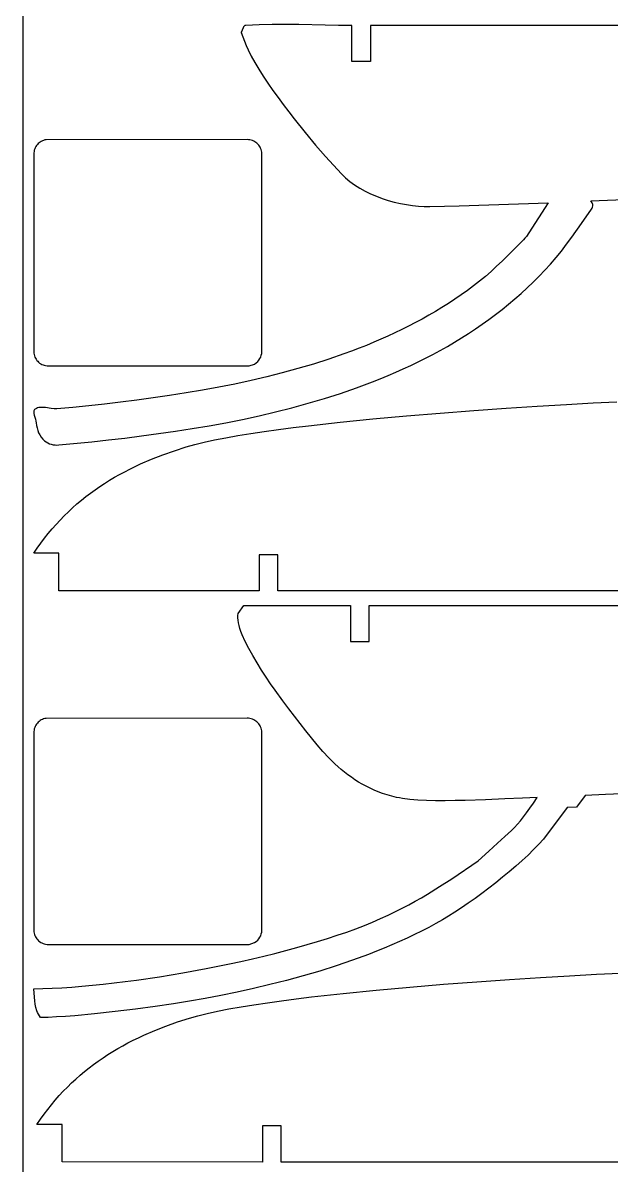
# Model space of a CAD drawing. Extents: x 169 to 749, y 15 to 895.
# Drawn here: x 458.7 to 540.2, y 536 to 694.1 of the extents above; entities that cross this region are included whole.
import ezdxf

# ---------------------------------------------------------------- set-up
doc = ezdxf.new("R2010")
doc.units = 0
doc.layers.get('0').update_dxf_attribs({"linetype": 'CONTINUOUS'})

msp = doc.modelspace()

# ---------------------------------------------------------------- linework, layer by layer
at = {"color": 0}
msp.add_line((458.703243, 895.036023), (458.703243, 15.036023), dxfattribs=at)
at = {"color": 4}
for p, q in [((488.955416, 692.816116), (488.950741, 692.783491)), ((488.950741, 692.783491), (488.961216, 692.749216)), ((489.024846, 692.943939), (488.955416, 692.816116)), ((488.961216, 692.749216), (489.409053, 691.540129)), ((489.086731, 693.087126), (489.024846, 692.943939)), ((489.208541, 693.380991), (489.086731, 693.087126)), ((489.278801, 693.512372), (489.208541, 693.380991)), ((489.362188, 693.620519), (489.278801, 693.512372)), ((489.46387, 693.695784), (489.362188, 693.620519)), ((489.589016, 693.728516), (489.46387, 693.695784)), ((491.421651, 693.812103), (489.589016, 693.728516)), ((493.255603, 693.851357), (491.421651, 693.812103)), ((495.090568, 693.85651), (493.255603, 693.851357)), ((496.926241, 693.837791), (495.090568, 693.85651)), ((500.598491, 693.769663), (496.926241, 693.837791)), ((502.434459, 693.740714), (500.598491, 693.769663)), ((504.269916, 693.728816), (502.434459, 693.740714)), ((504.269716, 688.727916), (504.269916, 693.728816)), ((506.870416, 693.728916), (506.870316, 688.727916)), ((586.578416, 693.730516), (506.870416, 693.728916)), ((489.409053, 691.540129), (489.643711, 690.940174)), ((489.643711, 690.940174), (489.905416, 690.352116)), ((489.905416, 690.352116), (490.347493, 689.484676)), ((490.347493, 689.484676), (490.850118, 688.581934)), ((490.850118, 688.581934), (491.406831, 687.649861)), ((506.870316, 688.727916), (504.269716, 688.727916)), ((491.406831, 687.649861), (492.011172, 686.694427)), ((492.011172, 686.694427), (492.656681, 685.721602)), ((492.656681, 685.721602), (493.336898, 684.737356)), ((493.336898, 684.737356), (494.045363, 683.747658)), ((494.045363, 683.747658), (494.775616, 682.758479)), ((494.775616, 682.758479), (495.521197, 681.775789)), ((495.521197, 681.775789), (496.275646, 680.805557)), ((496.275646, 680.805557), (497.78531, 678.926349)), ((497.78531, 678.926349), (499.252926, 677.168616)), ((460.506775, 676.955956), (460.4229, 676.798045)), ((460.603088, 677.104338), (460.506775, 676.955956)), ((460.711334, 677.242529), (460.603088, 677.104338)), ((460.831014, 677.369871), (460.711334, 677.242529)), ((460.961625, 677.485701), (460.831014, 677.369871)), ((461.102664, 677.58936), (460.961625, 677.485701)), ((461.253631, 677.680187), (461.102664, 677.58936)), ((461.414024, 677.757522), (461.253631, 677.680187)), ((461.583339, 677.820704), (461.414024, 677.757522)), ((461.761077, 677.869072), (461.583339, 677.820704)), ((461.946734, 677.901967), (461.761077, 677.869072)), ((489.772734, 677.921267), (461.946734, 677.901967)), ((489.968366, 677.907105), (489.772734, 677.921267)), ((490.157771, 677.878003), (489.968366, 677.907105)), ((490.34029, 677.834462), (490.157771, 677.878003)), ((490.515262, 677.776981), (490.34029, 677.834462)), ((490.682028, 677.706062), (490.515262, 677.776981)), ((490.839927, 677.622205), (490.682028, 677.706062)), ((490.988299, 677.525911), (490.839927, 677.622205)), ((491.126484, 677.417679), (490.988299, 677.525911)), ((491.253823, 677.298012), (491.126484, 677.417679)), ((491.369654, 677.167409), (491.253823, 677.298012)), ((491.473319, 677.02637), (491.369654, 677.167409)), ((491.564156, 676.875397), (491.473319, 677.02637)), ((491.641507, 676.714989), (491.564156, 676.875397)), ((499.252926, 677.168616), (500.626816, 675.580116)), ((460.2218, 676.084317), (460.207634, 675.888667)), ((460.207634, 675.888667), (460.226934, 648.359667)), ((460.250911, 676.273741), (460.2218, 676.084317)), ((460.294465, 676.456277), (460.250911, 676.273741)), ((460.351962, 676.631265), (460.294465, 676.456277)), ((460.4229, 676.798045), (460.351962, 676.631265)), ((491.70471, 676.545648), (491.641507, 676.714989)), ((491.753106, 676.367874), (491.70471, 676.545648)), ((491.786034, 676.182167), (491.753106, 676.367874)), ((491.805334, 648.616267), (491.786034, 676.182167)), ((500.626816, 675.580116), (501.710241, 674.362629)), ((501.710241, 674.362629), (502.819616, 673.168916)), ((502.819616, 673.168916), (503.092424, 672.896249)), ((503.092424, 672.896249), (503.379306, 672.631381)), ((503.379306, 672.631381), (503.992493, 672.125334)), ((503.992493, 672.125334), (504.65358, 671.651353)), ((504.65358, 671.651353), (505.356971, 671.210015)), ((505.356971, 671.210015), (506.097065, 670.801896)), ((506.097065, 670.801896), (506.868268, 670.427574)), ((506.868268, 670.427574), (507.664979, 670.087626)), ((507.664979, 670.087626), (508.481603, 669.782629)), ((508.481603, 669.782629), (509.312542, 669.513159)), ((509.312542, 669.513159), (510.152197, 669.279794)), ((510.152197, 669.279794), (510.994971, 669.083111)), ((510.994971, 669.083111), (511.835267, 668.923687)), ((511.835267, 668.923687), (512.667487, 668.802098)), ((523.253878, 668.893266), (531.446316, 669.175216)), ((531.446316, 669.175216), (530.124303, 667.098779)), ((537.372616, 669.426016), (543.124969, 669.695055)), ((537.537278, 669.188066), (537.372616, 669.426016)), ((537.608655, 669.065876), (537.537278, 669.188066)), ((537.643516, 668.933016), (537.608655, 669.065876)), ((537.638121, 668.759009), (537.643516, 668.933016)), ((512.667487, 668.802098), (513.486034, 668.718922)), ((513.486034, 668.718922), (514.285309, 668.674736)), ((514.285309, 668.674736), (515.059716, 668.670116)), ((515.059716, 668.670116), (519.157167, 668.769063)), ((519.157167, 668.769063), (523.253878, 668.893266)), ((536.086872, 666.330365), (537.448516, 668.270716)), ((537.448516, 668.270716), (537.53733, 668.421043)), ((537.53733, 668.421043), (537.601628, 668.586079)), ((537.601628, 668.586079), (537.638121, 668.759009)), ((530.124303, 667.098779), (528.787516, 665.032016)), ((534.716716, 664.394504), (536.086872, 666.330365)), ((528.248514, 664.259859), (528.038116, 664.028716)), ((528.438128, 664.509479), (528.248514, 664.259859)), ((528.787516, 665.032016), (528.438128, 664.509479)), ((534.015121, 663.439598), (534.716716, 664.394504)), ((528.038116, 664.028716), (526.556919, 662.561419)), ((533.29541, 662.499424), (534.015121, 663.439598)), ((525.068616, 661.099991), (524.312934, 660.382171)), ((526.556919, 662.561419), (525.068616, 661.099991)), ((531.780316, 660.681416), (532.552251, 661.578518)), ((532.552251, 661.578518), (533.29541, 662.499424)), ((523.544838, 659.678651), (522.76078, 658.993707)), ((524.312934, 660.382171), (523.544838, 659.678651)), ((530.211586, 659.006734), (531.006239, 659.834879)), ((531.006239, 659.834879), (531.780316, 660.681416)), ((521.957216, 658.331616), (521.121045, 657.679636)), ((522.76078, 658.993707), (521.957216, 658.331616)), ((528.565803, 657.404529), (529.39767, 658.196708)), ((529.39767, 658.196708), (530.211586, 659.006734)), ((519.410161, 656.429742), (518.536583, 655.831071)), ((520.271838, 657.045804), (519.410161, 656.429742)), ((521.121045, 657.679636), (520.271838, 657.045804)), ((526.853477, 655.872618), (527.717301, 656.629923)), ((527.717301, 656.629923), (528.565803, 657.404529)), ((516.755998, 654.684389), (515.850127, 654.135621)), ((517.651673, 655.249413), (516.755998, 654.684389)), ((518.536583, 655.831071), (517.651673, 655.249413)), ((525.085116, 654.408816), (525.975644, 655.13234)), ((525.975644, 655.13234), (526.853477, 655.872618)), ((514.934628, 653.602729), (514.01007, 653.085335)), ((515.850127, 654.135621), (514.934628, 653.602729)), ((523.264797, 653.018634), (524.181952, 653.703908)), ((524.181952, 653.703908), (525.085116, 654.408816)), ((511.187717, 651.622355), (510.232602, 651.163167)), ((512.136046, 652.095527), (511.187717, 651.622355)), ((513.07702, 652.583061), (512.136046, 652.095527)), ((514.01007, 653.085335), (513.07702, 652.583061)), ((520.435381, 651.076492), (521.390913, 651.705338)), ((521.390913, 651.705338), (522.334251, 652.352581)), ((522.334251, 652.352581), (523.264797, 653.018634)), ((509.271268, 650.717584), (507.332216, 649.865716)), ((510.232602, 651.163167), (509.271268, 650.717584)), ((518.490133, 649.872344), (519.468254, 650.465632)), ((519.468254, 650.465632), (520.435381, 651.076492)), ((460.226934, 648.359667), (460.259835, 648.172942)), ((491.781747, 648.325731), (491.805334, 648.616267)), ((504.230927, 648.631083), (503.183606, 648.24779)), ((505.271829, 649.028221), (504.230927, 648.631083)), ((506.305773, 649.439625), (505.271829, 649.028221)), ((507.332216, 649.865716), (506.305773, 649.439625)), ((515.49579, 648.193795), (516.503302, 648.736838)), ((516.503302, 648.736838), (517.501616, 649.296216)), ((517.501616, 649.296216), (518.490133, 649.872344)), ((460.259835, 648.172942), (460.308391, 647.99369)), ((460.308391, 647.99369), (460.371913, 647.822475)), ((460.371913, 647.822475), (460.449716, 647.659858)), ((460.449716, 647.659858), (460.541109, 647.506401)), ((460.541109, 647.506401), (460.645406, 647.362667)), ((460.645406, 647.362667), (460.761919, 647.229219)), ((460.761919, 647.229219), (460.889959, 647.106617)), ((460.889959, 647.106617), (461.02884, 646.995425)), ((461.02884, 646.995425), (461.177872, 646.896204)), ((461.177872, 646.896204), (461.336368, 646.809517)), ((461.336368, 646.809517), (461.503641, 646.735926)), ((490.066234, 646.602967), (490.804234, 646.853467)), ((490.804234, 646.853467), (491.035623, 647.022531)), ((491.035623, 647.022531), (491.235311, 647.200848)), ((491.235311, 647.200848), (491.40397, 647.391119)), ((491.40397, 647.391119), (491.542272, 647.596042)), ((491.542272, 647.596042), (491.650888, 647.818319)), ((491.650888, 647.818319), (491.730489, 648.060648)), ((491.730489, 648.060648), (491.781747, 648.325731)), ((498.940966, 646.844654), (496.795206, 646.215215)), ((501.071876, 647.521056), (498.940966, 646.844654)), ((503.183606, 648.24779), (501.071876, 647.521056)), ((512.424058, 646.658562), (513.455569, 647.155069)), ((513.455569, 647.155069), (514.479679, 647.666676)), ((514.479679, 647.666676), (515.49579, 648.193795)), ((461.503641, 646.735926), (461.679001, 646.675994)), ((461.679001, 646.675994), (461.861762, 646.630281)), ((461.861762, 646.630281), (462.051236, 646.599352)), ((462.051236, 646.599352), (462.246734, 646.583767)), ((462.246734, 646.583767), (490.066234, 646.602967)), ((494.638925, 645.629374), (492.476452, 645.083763)), ((496.795206, 646.215215), (494.638925, 645.629374)), ((508.214077, 644.807922), (509.291116, 645.255516)), ((509.291116, 645.255516), (510.341233, 645.709198)), ((510.341233, 645.709198), (511.385747, 646.176743)), ((511.385747, 646.176743), (512.424058, 646.658562)), ((485.826971, 643.641105), (483.569901, 643.228657)), ((488.075066, 644.088769), (485.826971, 643.641105)), ((490.312116, 644.575016), (488.075066, 644.088769)), ((492.476452, 645.083763), (490.312116, 644.575016)), ((504.936672, 643.555569), (506.036254, 643.95838)), ((506.036254, 643.95838), (507.128922, 644.375687)), ((507.128922, 644.375687), (508.214077, 644.807922)), ((476.765555, 642.168909), (474.493296, 641.863628)), ((479.037123, 642.495927), (476.765555, 642.168909)), ((481.305928, 642.848054), (479.037123, 642.495927)), ((483.569901, 643.228657), (481.305928, 642.848054)), ((498.227678, 641.418917), (500.481241, 642.080641)), ((500.481241, 642.080641), (502.719175, 642.791707)), ((502.719175, 642.791707), (504.936672, 643.555569)), ((460.27165, 640.459716), (460.231836, 640.363399)), ((460.333344, 640.545463), (460.27165, 640.459716)), ((460.419416, 640.619416), (460.333344, 640.545463)), ((460.578239, 640.711775), (460.419416, 640.619416)), ((460.744515, 640.779291), (460.578239, 640.711775)), ((460.917465, 640.824704), (460.744515, 640.779291)), ((461.09631, 640.850755), (460.917465, 640.824704)), ((461.46857, 640.855735), (461.09631, 640.850755)), ((461.855066, 640.816154), (461.46857, 640.855735)), ((462.645847, 640.691009), (461.855066, 640.816154)), ((463.037673, 640.649294), (462.645847, 640.691009)), ((463.418816, 640.650716), (463.037673, 640.649294)), ((465.623306, 640.845424), (463.418816, 640.650716)), ((467.825266, 641.068229), (465.623306, 640.845424)), ((470.0249, 641.313777), (467.825266, 641.068229)), ((472.222416, 641.576716), (470.0249, 641.313777)), ((474.493296, 641.863628), (472.222416, 641.576716)), ((493.692906, 640.229661), (495.963297, 640.803076)), ((495.963297, 640.803076), (498.227678, 641.418917)), ((521.147351, 640.420009), (525.648773, 640.7351)), ((525.648773, 640.7351), (529.955288, 641.013875)), ((529.955288, 641.013875), (533.994502, 641.255837)), ((533.994502, 641.255837), (537.694024, 641.460489)), ((537.694024, 641.460489), (540.981463, 641.627332)), ((460.231836, 640.363399), (460.211405, 640.257734)), ((460.211405, 640.257734), (460.2187, 640.023245)), ((460.2187, 640.023245), (460.273553, 639.766029)), ((460.273553, 639.766029), (460.446008, 639.222518)), ((460.446008, 639.222518), (460.523646, 638.955777)), ((460.523646, 638.955777), (460.568916, 638.705416)), ((486.816261, 638.735732), (489.126021, 639.195973)), ((489.126021, 639.195973), (491.421316, 639.695216)), ((491.421316, 639.695216), (493.692906, 640.229661)), ((502.640421, 638.806436), (507.197556, 639.261815)), ((507.197556, 639.261815), (511.84935, 639.682869)), ((511.84935, 639.682869), (516.523413, 640.0691)), ((516.523413, 640.0691), (521.147351, 640.420009)), ((460.568916, 638.705416), (460.612649, 638.352517)), ((460.612649, 638.352517), (460.679156, 638.005562)), ((460.679156, 638.005562), (460.771412, 637.667581)), ((460.771412, 637.667581), (460.892391, 637.341604)), ((460.892391, 637.341604), (461.045066, 637.03066)), ((477.495602, 637.219963), (479.831707, 637.556609)), ((479.831707, 637.556609), (482.165953, 637.919291)), ((482.165953, 637.919291), (484.495188, 638.311252)), ((484.495188, 638.311252), (486.816261, 638.735732)), ((490.260897, 637.239315), (492.136795, 637.521075)), ((492.136795, 637.521075), (494.0997, 637.794688)), ((494.0997, 637.794688), (496.140564, 638.060093)), ((496.140564, 638.060093), (498.250339, 638.317227)), ((498.250339, 638.317227), (502.640421, 638.806436)), ((461.045066, 637.03066), (461.232413, 636.737777)), ((461.232413, 636.737777), (461.457404, 636.465986)), ((461.457404, 636.465986), (461.723016, 636.218316)), ((461.723016, 636.218316), (461.93824, 636.060297)), ((461.93824, 636.060297), (462.165269, 635.927571)), ((462.165269, 635.927571), (462.40254, 635.81992)), ((462.40254, 635.81992), (462.648491, 635.737129)), ((462.648491, 635.737129), (462.901557, 635.678979)), ((463.687816, 635.650216), (468.262041, 636.104579)), ((468.262041, 636.104579), (470.54756, 636.346662)), ((470.54756, 636.346662), (472.830416, 636.611816)), ((472.830416, 636.611816), (475.160788, 636.906113)), ((475.160788, 636.906113), (477.495602, 637.219963)), ((481.339425, 635.381169), (482.503246, 635.7105)), ((482.503246, 635.7105), (483.808368, 636.032058)), ((483.808368, 636.032058), (485.245743, 636.345781)), ((485.245743, 636.345781), (486.806323, 636.651606)), ((486.806323, 636.651606), (488.481057, 636.949471)), ((488.481057, 636.949471), (490.260897, 637.239315)), ((462.901557, 635.678979), (463.160175, 635.645255)), ((463.160175, 635.645255), (463.422783, 635.63574)), ((463.422783, 635.63574), (463.687816, 635.650216)), ((476.527627, 633.674901), (478.089102, 634.284897)), ((478.089102, 634.284897), (479.693114, 634.852744)), ((479.693114, 634.852744), (481.339425, 635.381169)), ((473.53324, 632.317541), (474.265692, 632.674905)), ((474.265692, 632.674905), (475.008927, 633.020025)), ((475.008927, 633.020025), (476.527627, 633.674901)), ((470.711857, 630.75883), (471.400879, 631.168578)), ((471.400879, 631.168578), (472.100804, 631.564719)), ((472.100804, 631.564719), (472.811601, 631.947593)), ((472.811601, 631.947593), (473.53324, 632.317541)), ((468.065383, 628.976933), (468.7105, 629.444525)), ((468.7105, 629.444525), (469.366638, 629.897144)), ((469.366638, 629.897144), (470.033767, 630.335132)), ((470.033767, 630.335132), (470.711857, 630.75883)), ((466.196457, 627.480909), (466.808332, 627.995466)), ((466.808332, 627.995466), (467.431318, 628.494027)), ((467.431318, 628.494027), (468.065383, 628.976933)), ((464.427792, 625.83785), (465.006158, 626.402443)), ((465.006158, 626.402443), (465.595723, 626.950015)), ((465.595723, 626.950015), (466.196457, 627.480909)), ((462.760191, 624.038545), (463.304779, 624.656243)), ((463.304779, 624.656243), (463.860656, 625.255898)), ((463.860656, 625.255898), (464.427792, 625.83785)), ((461.705001, 622.747655), (462.226922, 623.402463)), ((462.226922, 623.402463), (462.760191, 624.038545)), ((460.695323, 621.3805), (461.194458, 622.073781)), ((461.194458, 622.073781), (461.705001, 622.747655)), ((460.207625, 620.667469), (460.695323, 621.3805)), ((463.704625, 620.666769), (460.207625, 620.667469)), ((463.703525, 615.470469), (463.704625, 620.666769)), ((491.435325, 620.460369), (491.434225, 615.463269)), ((494.033625, 620.459669), (491.435325, 620.460369)), ((494.032525, 615.462569), (494.033625, 620.459669)), ((491.434225, 615.463269), (463.703525, 615.470469)), ((573.682025, 615.441969), (494.032525, 615.462569)), ((488.482143, 611.720709), (488.494301, 612.027297)), ((488.494301, 612.027297), (488.544297, 612.30413)), ((488.544297, 612.30413), (489.332097, 613.43823)), ((489.332097, 613.43823), (504.092697, 613.43443)), ((504.092697, 613.43443), (504.091597, 608.43673)), ((506.690497, 608.43613), (506.691597, 613.43373)), ((506.691597, 613.43373), (586.341097, 613.41313)), ((488.505772, 611.386472), (488.482143, 611.720709)), ((488.563135, 611.026692), (488.505772, 611.386472)), ((488.65218, 610.643476), (488.563135, 611.026692)), ((488.770854, 610.23893), (488.65218, 610.643476)), ((488.917106, 609.815161), (488.770854, 610.23893)), ((489.088882, 609.374274), (488.917106, 609.815161)), ((489.500799, 608.449572), (489.088882, 609.374274)), ((489.990186, 607.481677), (489.500799, 608.449572)), ((490.540625, 606.487437), (489.990186, 607.481677)), ((504.091597, 608.43673), (506.690497, 608.43613)), ((491.135697, 605.483705), (490.540625, 606.487437)), ((491.758984, 604.487329), (491.135697, 605.483705)), ((492.394065, 603.515161), (491.758984, 604.487329)), ((493.024523, 602.584051), (492.394065, 603.515161)), ((493.633938, 601.710849), (493.024523, 602.584051)), ((494.723966, 600.20557), (493.633938, 601.710849)), ((495.532797, 599.13413), (494.723966, 600.20557)), ((461.761077, 597.768285), (461.583339, 597.719916)), ((461.946734, 597.80118), (461.761077, 597.768285)), ((489.772634, 597.82048), (461.946734, 597.80118)), ((489.968284, 597.806318), (489.772634, 597.82048)), ((490.157704, 597.777216), (489.968284, 597.806318)), ((490.340237, 597.733674), (490.157704, 597.777216)), ((497.118517, 597.069851), (495.532797, 599.13413)), ((460.250911, 596.172954), (460.2218, 595.98353)), ((460.294465, 596.35549), (460.250911, 596.172954)), ((460.351962, 596.530478), (460.294465, 596.35549)), ((460.4229, 596.697258), (460.351962, 596.530478)), ((460.506775, 596.855169), (460.4229, 596.697258)), ((460.603088, 597.00355), (460.506775, 596.855169)), ((460.711334, 597.141742), (460.603088, 597.00355)), ((460.831014, 597.269083), (460.711334, 597.141742)), ((460.961625, 597.384914), (460.831014, 597.269083)), ((461.102664, 597.488573), (460.961625, 597.384914)), ((461.253631, 597.5794), (461.102664, 597.488573)), ((461.414024, 597.656735), (461.253631, 597.5794)), ((461.583339, 597.719916), (461.414024, 597.656735)), ((490.51522, 597.676194), (490.340237, 597.733674)), ((490.681996, 597.605275), (490.51522, 597.676194)), ((490.839903, 597.521418), (490.681996, 597.605275)), ((490.988281, 597.425123), (490.839903, 597.521418)), ((491.126472, 597.316892), (490.988281, 597.425123)), ((491.253814, 597.197225), (491.126472, 597.316892)), ((491.369649, 597.066621), (491.253814, 597.197225)), ((491.473316, 596.925583), (491.369649, 597.066621)), ((491.564155, 596.774609), (491.473316, 596.925583)), ((491.641506, 596.614202), (491.564155, 596.774609)), ((491.70471, 596.444861), (491.641506, 596.614202)), ((491.753106, 596.267086), (491.70471, 596.444861)), ((491.786034, 596.08138), (491.753106, 596.267086)), ((497.898749, 596.066857), (497.118517, 597.069851)), ((460.2218, 595.98353), (460.207634, 595.78788)), ((460.207634, 595.78788), (460.226934, 568.25888)), ((491.805334, 568.51548), (491.786034, 596.08138)), ((498.679266, 595.088986), (497.898749, 596.066857)), ((499.466597, 594.140508), (498.679266, 595.088986)), ((500.267268, 593.225693), (499.466597, 594.140508)), ((501.087809, 592.34881), (500.267268, 593.225693)), ((501.934747, 591.51413), (501.087809, 592.34881)), ((502.370155, 591.11395), (501.934747, 591.51413)), ((502.81461, 590.725921), (502.370155, 591.11395)), ((503.268929, 590.350578), (502.81461, 590.725921)), ((503.733926, 589.988454), (503.268929, 590.350578)), ((504.210419, 589.640083), (503.733926, 589.988454)), ((504.699223, 589.305998), (504.210419, 589.640083)), ((505.201154, 588.986734), (504.699223, 589.305998)), ((505.717029, 588.682824), (505.201154, 588.986734)), ((506.247662, 588.394801), (505.717029, 588.682824)), ((506.793871, 588.1232), (506.247662, 588.394801)), ((507.356471, 587.868553), (506.793871, 588.1232)), ((507.936278, 587.631396), (507.356471, 587.868553)), ((508.534108, 587.412261), (507.936278, 587.631396)), ((509.150777, 587.211683), (508.534108, 587.412261)), ((509.787102, 587.030195), (509.150777, 587.211683)), ((510.443897, 586.86833), (509.787102, 587.030195)), ((510.856286, 586.783566), (510.443897, 586.86833)), ((511.303255, 586.708519), (510.856286, 586.783566)), ((512.29217, 586.585864), (511.303255, 586.708519)), ((527.886895, 586.763807), (525.452311, 586.648378)), ((529.928597, 586.84953), (527.886895, 586.763807)), ((529.409235, 586.055532), (529.928597, 586.84953)), ((536.589097, 587.11983), (535.368197, 585.48593)), ((539.392077, 587.248367), (536.589097, 587.11983)), ((542.679531, 587.41521), (539.392077, 587.248367)), ((513.393122, 586.496934), (512.29217, 586.585864)), ((514.58859, 586.4383), (513.393122, 586.496934)), ((515.861051, 586.406534), (514.58859, 586.4383)), ((517.192985, 586.398205), (515.861051, 586.406534)), ((518.56687, 586.409884), (517.192985, 586.398205)), ((519.965185, 586.438142), (518.56687, 586.409884)), ((522.765018, 586.530678), (519.965185, 586.438142)), ((525.452311, 586.648378), (522.765018, 586.530678)), ((528.473423, 584.717666), (528.926725, 585.348811)), ((528.926725, 585.348811), (529.409235, 586.055532)), ((534.110797, 585.47323), (530.828897, 581.08123)), ((535.368197, 585.48593), (534.110797, 585.47323)), ((527.212308, 583.160672), (527.62386, 583.635298)), ((527.62386, 583.635298), (528.041683, 584.150395)), ((528.041683, 584.150395), (528.473423, 584.717666)), ((525.475901, 581.432856), (526.377435, 582.28603)), ((526.377435, 582.28603), (526.799381, 582.714817)), ((526.799381, 582.714817), (527.212308, 583.160672)), ((523.228196, 579.416468), (524.446543, 580.507539)), ((524.446543, 580.507539), (525.475901, 581.432856)), ((530.170837, 580.370576), (529.449658, 579.636893)), ((530.828897, 581.08123), (530.170837, 580.370576)), ((521.759697, 578.06603), (523.228196, 579.416468)), ((528.672696, 578.885494), (527.847285, 578.121689)), ((529.449658, 579.636893), (528.672696, 578.885494)), ((518.110769, 575.610158), (521.759697, 578.06603)), ((526.98076, 577.350791), (526.080455, 576.578111)), ((527.847285, 578.121689), (526.98076, 577.350791)), ((516.427869, 574.512158), (518.110769, 575.610158)), ((525.153706, 575.808962), (524.207847, 575.048655)), ((526.080455, 576.578111), (525.153706, 575.808962)), ((514.763097, 573.47703), (516.427869, 574.512158)), ((523.250214, 574.302501), (522.28814, 573.575814)), ((524.207847, 575.048655), (523.250214, 574.302501)), ((512.174839, 572.00325), (513.05927, 572.486958)), ((513.05927, 572.486958), (513.91964, 572.977475)), ((513.91964, 572.977475), (514.763097, 573.47703)), ((521.32896, 572.873904), (520.38001, 572.202083)), ((522.28814, 573.575814), (521.32896, 572.873904)), ((509.305705, 570.570722), (510.305205, 571.04736)), ((510.305205, 571.04736), (511.259201, 571.524127)), ((511.259201, 571.524127), (512.174839, 572.00325)), ((518.542136, 570.969957), (517.667883, 570.420275)), ((519.448624, 571.565663), (518.542136, 570.969957)), ((520.38001, 572.202083), (519.448624, 571.565663)), ((506.00259, 569.140683), (507.141597, 569.60893)), ((507.141597, 569.60893), (508.253552, 570.091988)), ((508.253552, 570.091988), (509.305705, 570.570722)), ((515.888879, 569.387249), (514.923397, 568.865089)), ((516.833197, 569.92193), (515.888879, 569.387249)), ((517.667883, 570.420275), (516.833197, 569.92193)), ((460.226934, 568.25888), (460.259835, 568.072154)), ((460.259835, 568.072154), (460.30839, 567.892903)), ((460.30839, 567.892903), (460.371913, 567.721687)), ((460.371913, 567.721687), (460.449714, 567.55907)), ((491.542272, 567.495255), (491.650888, 567.717531)), ((491.650888, 567.717531), (491.730489, 567.959861)), ((491.730489, 567.959861), (491.781747, 568.224944)), ((491.781747, 568.224944), (491.805334, 568.51548)), ((500.912604, 567.334322), (502.25801, 567.774822)), ((502.25801, 567.774822), (503.557205, 568.223081)), ((503.557205, 568.223081), (504.806595, 568.678551)), ((504.806595, 568.678551), (506.00259, 569.140683)), ((512.933514, 567.858035), (511.9114, 567.372993)), ((513.937894, 568.355376), (512.933514, 567.858035)), ((514.923397, 568.865089), (513.937894, 568.355376)), ((460.449714, 567.55907), (460.541106, 567.405614)), ((460.541106, 567.405614), (460.645401, 567.26188)), ((460.645401, 567.26188), (460.761911, 567.128431)), ((460.761911, 567.128431), (460.889947, 567.00583)), ((460.889947, 567.00583), (461.028822, 566.894637)), ((461.028822, 566.894637), (461.177847, 566.795417)), ((461.177847, 566.795417), (461.336336, 566.70873)), ((461.336336, 566.70873), (461.503598, 566.635139)), ((461.503598, 566.635139), (461.678948, 566.575206)), ((461.678948, 566.575206), (461.861695, 566.529494)), ((461.861695, 566.529494), (462.051154, 566.498564)), ((462.051154, 566.498564), (462.246634, 566.48298)), ((462.246634, 566.48298), (490.066234, 566.50218)), ((490.066234, 566.50218), (490.804234, 566.75268)), ((490.804234, 566.75268), (491.035623, 566.921744)), ((491.035623, 566.921744), (491.235311, 567.100061)), ((491.235311, 567.100061), (491.40397, 567.290331)), ((491.40397, 567.290331), (491.542272, 567.495255)), ((496.635036, 566.06485), (498.097525, 566.478788)), ((498.097525, 566.478788), (499.524578, 566.902128)), ((499.524578, 566.902128), (500.912604, 567.334322)), ((509.818537, 566.439507), (508.750076, 565.990916)), ((510.872693, 566.900175), (509.818537, 566.439507)), ((511.9114, 567.372993), (510.872693, 566.900175)), ((490.502571, 564.514077), (492.07088, 564.884928)), ((492.07088, 564.884928), (493.618122, 565.267372)), ((493.618122, 565.267372), (495.140705, 565.660862)), ((495.140705, 565.660862), (496.635036, 566.06485)), ((506.574805, 565.129666), (504.356023, 564.315832)), ((507.66845, 565.554327), (506.574805, 565.129666)), ((508.750076, 565.990916), (507.66845, 565.554327)), ((480.851473, 562.563118), (484.09051, 563.157567)), ((484.09051, 563.157567), (487.317122, 563.809348)), ((487.317122, 563.809348), (488.916788, 564.155368)), ((488.916788, 564.155368), (490.502571, 564.514077)), ((502.102873, 563.548821), (499.824497, 562.828042)), ((504.356023, 564.315832), (502.102873, 563.548821)), ((472.888104, 561.356585), (474.451069, 561.563747)), ((474.451069, 561.563747), (477.628747, 562.030384)), ((477.628747, 562.030384), (480.851473, 562.563118)), ((495.228641, 561.522808), (492.929445, 560.937167)), ((497.530039, 562.152902), (495.228641, 561.522808)), ((499.824497, 562.828042), (497.530039, 562.152902)), ((521.588169, 561.341239), (526.089599, 561.656324)), ((526.089599, 561.656324), (530.396123, 561.935091)), ((530.396123, 561.935091), (534.435349, 562.177043)), ((534.435349, 562.177043), (538.134885, 562.381681)), ((538.134885, 562.381681), (541.422339, 562.548509)), ((460.244197, 560.37543), (461.479501, 560.399357)), ((460.316974, 559.221009), (460.244197, 560.37543)), ((461.479501, 560.399357), (462.76558, 560.445834)), ((462.76558, 560.445834), (464.098842, 560.514315)), ((464.098842, 560.514315), (465.475696, 560.604251)), ((465.475696, 560.604251), (466.892548, 560.715095)), ((466.892548, 560.715095), (468.345807, 560.846298)), ((468.345807, 560.846298), (469.831881, 560.997312)), ((469.831881, 560.997312), (471.347177, 561.167591)), ((471.347177, 561.167591), (472.888104, 561.356585)), ((488.374232, 559.896877), (486.136499, 559.441042)), ((490.641594, 560.395388), (488.374232, 559.896877)), ((492.929445, 560.937167), (490.641594, 560.395388)), ((503.08122, 559.727666), (507.638358, 560.183049)), ((507.638358, 560.183049), (512.290156, 560.604104)), ((512.290156, 560.604104), (516.964224, 560.990333)), ((516.964224, 560.990333), (521.588169, 561.341239)), ((460.355732, 558.709032), (460.316974, 559.221009)), ((460.41526, 558.226742), (460.355732, 558.709032)), ((460.509948, 557.763788), (460.41526, 558.226742)), ((479.574954, 558.303543), (477.053191, 557.931942)), ((481.786497, 558.65503), (479.574954, 558.303543)), ((483.93754, 559.02729), (481.786497, 558.65503)), ((486.136499, 559.441042), (483.93754, 559.02729)), ((490.701692, 558.16052), (492.57759, 558.442286)), ((492.57759, 558.442286), (494.540495, 558.715904)), ((494.540495, 558.715904), (496.58136, 558.981313)), ((496.58136, 558.981313), (498.691135, 559.238452)), ((498.691135, 559.238452), (503.08122, 559.727666)), ((460.65419, 557.309819), (460.509948, 557.763788)), ((460.74939, 557.082969), (460.65419, 557.309819)), ((460.862375, 556.854483), (460.74939, 557.082969)), ((460.994945, 556.623068), (460.862375, 556.854483)), ((465.914266, 556.63993), (464.615003, 556.541086)), ((468.651747, 556.894221), (465.914266, 556.63993)), ((471.489072, 557.207505), (468.651747, 556.894221)), ((474.323726, 557.560004), (471.489072, 557.207505)), ((477.053191, 557.931942), (474.323726, 557.560004)), ((482.944039, 556.631669), (484.249162, 556.953236)), ((484.249162, 556.953236), (485.686537, 557.266966)), ((485.686537, 557.266966), (487.247117, 557.572799)), ((487.247117, 557.572799), (488.921851, 557.870671)), ((488.921851, 557.870671), (490.701692, 558.16052)), ((461.148897, 556.38743), (460.994945, 556.623068)), ((462.219504, 556.412364), (461.148897, 556.38743)), ((463.379144, 556.464407), (462.219504, 556.412364)), ((464.615003, 556.541086), (463.379144, 556.464407)), ((476.96842, 554.596107), (478.529896, 555.20609)), ((478.529896, 555.20609), (480.133908, 555.773921)), ((480.133908, 555.773921), (481.780219, 556.302329)), ((481.780219, 556.302329), (482.944039, 556.631669)), ((473.974033, 553.238769), (474.706485, 553.596128)), ((474.706485, 553.596128), (475.44972, 553.941243)), ((475.44972, 553.941243), (476.96842, 554.596107)), ((471.152651, 551.680072), (471.841673, 552.089817)), ((471.841673, 552.089817), (472.541598, 552.485955)), ((472.541598, 552.485955), (473.252394, 552.868825)), ((473.252394, 552.868825), (473.974033, 553.238769)), ((468.506177, 549.898184), (469.151294, 550.365774)), ((469.151294, 550.365774), (469.807431, 550.818391)), ((469.807431, 550.818391), (470.47456, 551.256377)), ((470.47456, 551.256377), (471.152651, 551.680072)), ((466.637251, 548.402165), (467.249126, 548.916721)), ((467.249126, 548.916721), (467.872111, 549.41528)), ((467.872111, 549.41528), (468.506177, 549.898184)), ((464.868586, 546.759109), (465.446951, 547.3237)), ((465.446951, 547.3237), (466.036516, 547.871272)), ((466.036516, 547.871272), (466.637251, 548.402165)), ((463.200985, 544.959804), (463.745573, 545.577502)), ((463.745573, 545.577502), (464.30145, 546.177156)), ((464.30145, 546.177156), (464.868586, 546.759109)), ((462.145794, 543.668915), (462.667715, 544.323723)), ((462.667715, 544.323723), (463.200985, 544.959804)), ((461.136116, 542.30176), (461.635251, 542.995041)), ((461.635251, 542.995041), (462.145794, 543.668915)), ((460.648419, 541.588729), (461.136116, 542.30176)), ((464.145419, 541.587929), (460.648419, 541.588729)), ((464.144319, 536.391629), (464.145419, 541.587929)), ((491.876119, 541.381529), (491.875019, 536.384429)), ((494.474419, 541.380829), (491.876119, 541.381529)), ((494.473319, 536.383729), (494.474419, 541.380829)), ((491.875019, 536.384429), (464.144319, 536.391629)), ((574.122819, 536.363129), (494.473319, 536.383729))]:
    msp.add_line(p, q, dxfattribs=at)

doc.saveas('drawing.dxf')
